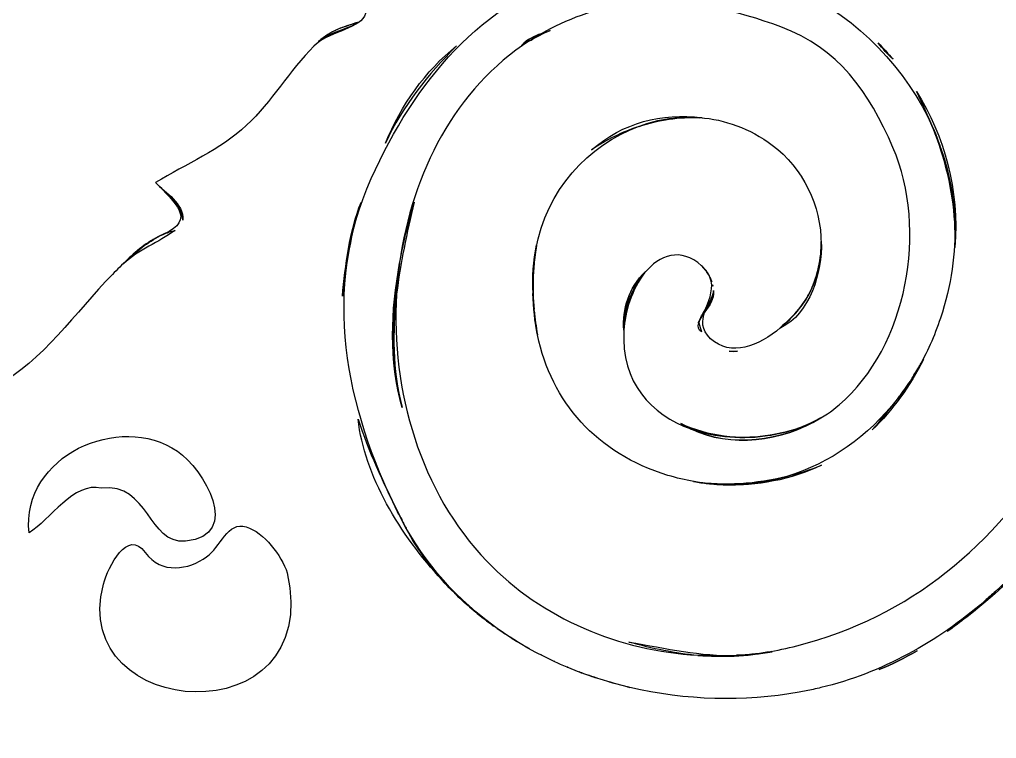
# Model space of a CAD drawing. Header units: centimetres. Extents: x -1.99 to 2, y -0.24 to 0.23.
# Drawn here: x -1.1034 to -0.6919, y -0.2372 to 0.0655 of the extents above; entities that cross this region are included whole.
import ezdxf

# ---------------------------------------------------------------- set-up
doc = ezdxf.new("R2010")
doc.units = ezdxf.units.CM
doc.header["$MEASUREMENT"] = 0
doc.layers.add('Layer 1', color=7, linetype='Continuous')

msp = doc.modelspace()

# ---------------------------------------------------------------- linework, layer by layer
at = {"layer": 'Layer 1'}
for points, knots in [([(-0.85019, 0.21781), (-0.86958, 0.21831), (-0.88885, 0.21572), (-0.90798, 0.2127), (-0.90798, 0.2127), (-0.93367, 0.20765), (-0.95873, 0.19915), (-0.9822, 0.18749), (-0.9822, 0.18749), (-0.9995, 0.17889), (-1.01636, 0.16878), (-1.03247, 0.15749), (-1.03247, 0.15749), (-1.03329, 0.1568), (-1.034, 0.15627), (-1.03456, 0.15609), (-1.03456, 0.15609), (-1.05152, 0.14405), (-1.06763, 0.13066), (-1.08245, 0.11611), (-1.08245, 0.11611), (-1.10986, 0.08925), (-1.1324, 0.05899), (-1.15518, 0.02827), (-1.15518, 0.02827), (-1.1596, 0.02226), (-1.16402, 0.01631), (-1.16849, 0.01033), (-1.16849, 0.01033), (-1.16875, 0.00996), (-1.16905, 0.00959), (-1.16931, 0.00922), (-1.16931, 0.00922), (-1.19532, -0.02552), (-1.21887, -0.06521), (-1.24768, -0.0977), (-1.24768, -0.0977), (-1.25011, -0.10069), (-1.25273, -0.10347), (-1.25575, -0.10656), (-1.25575, -0.10656), (-1.26946, -0.12304), (-1.28197, -0.14106), (-1.29713, -0.15612), (-1.29713, -0.15612), (-1.30364, -0.1626), (-1.31017, -0.16895), (-1.31652, -0.17562), (-1.31652, -0.17562), (-1.31805, -0.17723), (-1.31959, -0.17887), (-1.32118, -0.18044), (-1.32118, -0.18044), (-1.31959, -0.17888), (-1.31806, -0.17726), (-1.31652, -0.17562), (-1.31652, -0.17562), (-1.32234, -0.18178), (-1.3338, -0.18713), (-1.33692, -0.19533), (-1.33692, -0.19533), (-1.32798, -0.20176), (-1.31298, -0.18644), (-1.30707, -0.18102), (-1.30707, -0.18102), (-1.29368, -0.16864), (-1.27947, -0.15713), (-1.26635, -0.14443), (-1.26635, -0.14443), (-1.25071, -0.12932), (-1.2355, -0.11355), (-1.22034, -0.09792), (-1.22034, -0.09792), (-1.21494, -0.09236), (-1.20023, -0.07017), (-1.19018, -0.06593), (-1.19018, -0.06593), (-1.19002, -0.06582), (-1.18986, -0.0658), (-1.18973, -0.06572), (-1.18973, -0.06572), (-1.18912, -0.06553), (-1.18851, -0.06535), (-1.18796, -0.06527), (-1.18796, -0.06527), (-1.18785, -0.06527), (-1.18777, -0.06522), (-1.18764, -0.06519), (-1.18764, -0.06519), (-1.18772, -0.06522), (-1.1878, -0.06527), (-1.18788, -0.06527), (-1.18788, -0.06527), (-1.18748, -0.06522), (-1.18706, -0.06511), (-1.18666, -0.06516), (-1.18666, -0.06516), (-1.18333, -0.10474), (-1.13959, -0.10276), (-1.1135, -0.08897), (-1.1135, -0.08897), (-1.09339, -0.07839), (-1.08008, -0.05783), (-1.06429, -0.04185), (-1.06429, -0.04185), (-1.06225, -0.03981), (-1.06019, -0.03772), (-1.05805, -0.03574), (-1.05805, -0.03574), (-1.05371, -0.03145), (-1.0486, -0.02746), (-1.04305, -0.02502), (-1.04305, -0.02502), (-1.04297, -0.02499), (-1.04289, -0.02494), (-1.04281, -0.02491), (-1.04281, -0.02491), (-1.02873, -0.01875), (-1.03807, -0.01155), (-1.04612, -0.00316), (-1.04612, -0.00316), (-1.03321, 0.00459), (-1.01905, 0.01049), (-1.00781, 0.02094), (-1.00781, 0.02094), (-0.99715, 0.03089), (-0.98971, 0.04396), (-0.97942, 0.0543), (-0.97942, 0.0543), (-0.9791, 0.05459), (-0.97881, 0.05491), (-0.97852, 0.05523), (-0.97852, 0.05523), (-0.97881, 0.05491), (-0.9791, 0.05459), (-0.97942, 0.0543), (-0.97942, 0.0543), (-0.97408, 0.05986), (-0.96127, 0.06139), (-0.95809, 0.06684), (-0.95809, 0.06684), (-0.951, 0.07901), (-0.98296, 0.09155), (-0.98905, 0.09571), (-0.98905, 0.09571), (-0.94902, 0.10471), (-0.91769, 0.13151), (-0.88155, 0.14987), (-0.88155, 0.14987), (-0.89317, 0.14426), (-0.90502, 0.13825), (-0.91568, 0.13124), (-0.91568, 0.13124), (-0.90314, 0.13968), (-0.88949, 0.14749), (-0.87541, 0.15286), (-0.87541, 0.15286), (-0.87189, 0.15453), (-0.86832, 0.15614), (-0.86469, 0.1576), (-0.86469, 0.1576), (-0.81746, 0.17657), (-0.76523, 0.16974), (-0.72203, 0.14408), (-0.72203, 0.14408), (-0.69719, 0.12926), (-0.6775, 0.10701), (-0.66361, 0.08092), (-0.66361, 0.08092), (-0.66763, 0.08947), (-0.67221, 0.09769), (-0.6775, 0.10513), (-0.6775, 0.10513), (-0.66946, 0.09423), (-0.66305, 0.08216), (-0.658, 0.06949), (-0.658, 0.06949), (-0.63194, 0.01173), (-0.63257, -0.06108), (-0.6661, -0.11373), (-0.6661, -0.11373), (-0.69325, -0.15638), (-0.72756, -0.1857), (-0.77601, -0.19824), (-0.77601, -0.19824), (-0.78429, -0.20038), (-0.79281, -0.20168), (-0.80138, -0.20221), (-0.80138, -0.20221), (-0.79656, -0.20208), (-0.79164, -0.20163), (-0.78648, -0.20062), (-0.78648, -0.20062), (-0.79741, -0.20271), (-0.80754, -0.20311), (-0.8177, -0.20218), (-0.8177, -0.20218), (-0.85059, -0.20033), (-0.88318, -0.18694), (-0.90652, -0.16265), (-0.90652, -0.16265), (-0.93454, -0.13349), (-0.94697, -0.09103), (-0.94459, -0.0501), (-0.94459, -0.0501), (-0.94644, -0.0659), (-0.94636, -0.08174), (-0.94231, -0.09783), (-0.94231, -0.09783), (-0.94787, -0.07793), (-0.94699, -0.05722), (-0.94332, -0.03703), (-0.94332, -0.03703), (-0.93808, 0.00112), (-0.91964, 0.03647), (-0.88863, 0.0565), (-0.88863, 0.0565), (-0.88974, 0.05584), (-0.89091, 0.05523), (-0.89202, 0.05454), (-0.89202, 0.05454), (-0.88927, 0.05734), (-0.88675, 0.0584), (-0.88371, 0.05951), (-0.88371, 0.05951), (-0.87313, 0.06552), (-0.86122, 0.06988), (-0.84796, 0.07202), (-0.84796, 0.07202), (-0.84785, 0.07205), (-0.84777, 0.07205), (-0.84767, 0.07205), (-0.84767, 0.07205), (-0.84606, 0.07231), (-0.84447, 0.07253), (-0.84285, 0.07261), (-0.84285, 0.07261), (-0.84274, 0.07261), (-0.84264, 0.07261), (-0.84251, 0.07261), (-0.84251, 0.07261), (-0.82264, 0.07444), (-0.80102, 0.06914), (-0.78269, 0.06237), (-0.78269, 0.06237), (-0.75877, 0.05351), (-0.74552, 0.03506), (-0.73551, 0.01165), (-0.73551, 0.01165), (-0.72064, -0.02304), (-0.72937, -0.07198), (-0.75818, -0.0968), (-0.75818, -0.0968), (-0.76437, -0.10214), (-0.77234, -0.10601), (-0.78093, -0.10823), (-0.78093, -0.10823), (-0.77548, -0.10685), (-0.77032, -0.10492), (-0.76582, -0.10225), (-0.76582, -0.10225), (-0.78228, -0.1123), (-0.80397, -0.11492), (-0.82059, -0.10691), (-0.82059, -0.10691), (-0.83742, -0.10096), (-0.85009, -0.08741), (-0.84887, -0.06534), (-0.84887, -0.06534), (-0.84953, -0.05632), (-0.84694, -0.04751), (-0.83972, -0.0406), (-0.83972, -0.0406), (-0.83988, -0.04079), (-0.84004, -0.041), (-0.84017, -0.04121), (-0.84017, -0.04121), (-0.83385, -0.03372), (-0.82493, -0.03018), (-0.81609, -0.03822), (-0.81609, -0.03822), (-0.8163, -0.03803), (-0.81651, -0.03788), (-0.8167, -0.03766), (-0.8167, -0.03766), (-0.81649, -0.03787), (-0.81628, -0.03806), (-0.81609, -0.03822), (-0.81609, -0.03822), (-0.81585, -0.03848), (-0.81569, -0.0387), (-0.81545, -0.03891), (-0.81545, -0.03891), (-0.81561, -0.03875), (-0.81571, -0.03862), (-0.81585, -0.03846), (-0.81585, -0.03846), (-0.81566, -0.03862), (-0.81553, -0.0388), (-0.81537, -0.03896), (-0.81537, -0.03896), (-0.81481, -0.03954), (-0.81434, -0.04012), (-0.81394, -0.04065), (-0.81394, -0.04065), (-0.81389, -0.04076), (-0.81383, -0.04086), (-0.81375, -0.04094), (-0.81375, -0.04094), (-0.81327, -0.04163), (-0.81293, -0.04232), (-0.81264, -0.04295), (-0.81264, -0.04295), (-0.81256, -0.04308), (-0.81245, -0.04324), (-0.81238, -0.04343), (-0.81238, -0.04343), (-0.81246, -0.04324), (-0.81257, -0.04311), (-0.81264, -0.04295), (-0.81264, -0.04295), (-0.81073, -0.04753), (-0.81272, -0.05181), (-0.81428, -0.05602), (-0.81428, -0.05602), (-0.81261, -0.05327), (-0.811, -0.05057), (-0.81113, -0.04859), (-0.81113, -0.04859), (-0.81089, -0.05245), (-0.81285, -0.05486), (-0.81475, -0.05748), (-0.81475, -0.05748), (-0.81605, -0.06134), (-0.81642, -0.06513), (-0.81232, -0.06891), (-0.81232, -0.06891), (-0.8038, -0.07669), (-0.79211, -0.07219), (-0.78282, -0.06425), (-0.78282, -0.06425), (-0.78293, -0.0643), (-0.78306, -0.06441), (-0.78319, -0.06446), (-0.78319, -0.06446), (-0.78158, -0.06308), (-0.77994, -0.0616), (-0.77837, -0.06001), (-0.77837, -0.06001), (-0.77546, -0.05691), (-0.77297, -0.05358), (-0.77112, -0.05038), (-0.77112, -0.05038), (-0.76956, -0.04742), (-0.76826, -0.04432), (-0.76739, -0.04101), (-0.76739, -0.04101), (-0.76731, -0.04075), (-0.76723, -0.04045), (-0.76715, -0.04016), (-0.76715, -0.04016), (-0.76625, -0.03654), (-0.76583, -0.03283), (-0.76577, -0.02907), (-0.76577, -0.02907), (-0.76566, -0.01293), (-0.7735, 0.00302), (-0.78633, 0.0126), (-0.78633, 0.0126), (-0.79591, 0.01972), (-0.80641, 0.02337), (-0.81689, 0.02419), (-0.81689, 0.02419), (-0.82544, 0.02451), (-0.83417, 0.02321), (-0.84245, 0.02051), (-0.84245, 0.02051), (-0.86388, 0.01268), (-0.88158, -0.00656), (-0.88595, -0.03143), (-0.88595, -0.03143), (-0.88616, -0.03283), (-0.8864, -0.03423), (-0.88653, -0.03566), (-0.88653, -0.03566), (-0.88656, -0.03582), (-0.88656, -0.03595), (-0.88658, -0.03608), (-0.88658, -0.03608), (-0.88682, -0.03841), (-0.88698, -0.04074), (-0.88706, -0.04307), (-0.88706, -0.04307), (-0.88722, -0.04754), (-0.88711, -0.05204), (-0.88669, -0.05654), (-0.88669, -0.05654), (-0.8869, -0.05434), (-0.88703, -0.05209), (-0.88714, -0.04985), (-0.88714, -0.04985), (-0.88703, -0.05591), (-0.88637, -0.06176), (-0.88523, -0.06734), (-0.88523, -0.06734), (-0.88584, -0.06398), (-0.88634, -0.06054), (-0.88669, -0.05702), (-0.88669, -0.05702), (-0.88635, -0.06054), (-0.88587, -0.06398), (-0.88523, -0.06734), (-0.88523, -0.06734), (-0.87936, -0.09547), (-0.86052, -0.11729), (-0.8303, -0.12645), (-0.8303, -0.12645), (-0.82665, -0.12759), (-0.82308, -0.12838), (-0.81945, -0.12904), (-0.81945, -0.12904), (-0.80641, -0.13113), (-0.79304, -0.13015), (-0.78024, -0.12687), (-0.78024, -0.12687), (-0.76206, -0.12145), (-0.74595, -0.10999), (-0.73367, -0.09435), (-0.73367, -0.09435), (-0.73346, -0.09406), (-0.73325, -0.09379), (-0.73306, -0.09356), (-0.73306, -0.09356), (-0.73282, -0.09327), (-0.73264, -0.09298), (-0.73242, -0.09269), (-0.73242, -0.09269), (-0.73075, -0.09041), (-0.72914, -0.08819), (-0.7276, -0.08584), (-0.7276, -0.08584), (-0.72728, -0.08528), (-0.72696, -0.08478), (-0.72665, -0.08425), (-0.72665, -0.08425), (-0.72609, -0.08338), (-0.72557, -0.08248), (-0.72504, -0.08158), (-0.72504, -0.08158), (-0.72123, -0.07499), (-0.71803, -0.06782), (-0.71551, -0.06031), (-0.71551, -0.06031), (-0.71091, -0.04639), (-0.70905, -0.03277), (-0.70953, -0.01978), (-0.70953, -0.01978), (-0.71027, -0.00626), (-0.7135, 0.00684), (-0.71866, 0.01978), (-0.71866, 0.01978), (-0.74096, 0.07021), (-0.80023, 0.10183), (-0.85728, 0.08855), (-0.85728, 0.08855), (-0.86001, 0.08791), (-0.86265, 0.08717), (-0.86522, 0.08641), (-0.86522, 0.08641), (-0.86578, 0.08625), (-0.86628, 0.08609), (-0.86681, 0.08591), (-0.86681, 0.08591), (-0.90925, 0.07257), (-0.93674, 0.03958), (-0.95526, -0.00148), (-0.95526, -0.00148), (-0.97622, -0.04805), (-0.96606, -0.09795), (-0.9442, -0.14176), (-0.9442, -0.14176), (-0.94364, -0.14284), (-0.94309, -0.14396), (-0.94253, -0.14501), (-0.94253, -0.14501), (-0.93266, -0.1639), (-0.91866, -0.17917), (-0.90218, -0.19094), (-0.90218, -0.19094), (-0.9011, -0.19168), (-0.90004, -0.19245), (-0.89893, -0.19316), (-0.89893, -0.19316), (-0.90004, -0.19245), (-0.9011, -0.19168), (-0.90218, -0.19094), (-0.90218, -0.19094), (-0.88554, -0.20279), (-0.86638, -0.21107), (-0.84633, -0.21576), (-0.84633, -0.21576), (-0.84665, -0.21568), (-0.84699, -0.2156), (-0.84731, -0.2155), (-0.84731, -0.2155), (-0.84699, -0.21561), (-0.84665, -0.21569), (-0.84633, -0.21576), (-0.84633, -0.21576), (-0.82286, -0.22129), (-0.79823, -0.2219), (-0.77508, -0.21774), (-0.77508, -0.21774), (-0.77407, -0.21758), (-0.77307, -0.21734), (-0.77209, -0.21716), (-0.77209, -0.21716), (-0.77108, -0.21697), (-0.77008, -0.21679), (-0.76913, -0.21658), (-0.76913, -0.21658), (-0.76802, -0.21634), (-0.76693, -0.21608), (-0.76585, -0.21584), (-0.76585, -0.21584), (-0.74026, -0.20968), (-0.71688, -0.19671), (-0.69679, -0.1793), (-0.69679, -0.1793), (-0.69528, -0.17795), (-0.69375, -0.17663), (-0.69224, -0.17528), (-0.69224, -0.17528), (-0.68081, -0.1647), (-0.67054, -0.15263), (-0.66165, -0.13953), (-0.66165, -0.13953), (-0.66133, -0.13897), (-0.66104, -0.13842), (-0.6607, -0.13786), (-0.6607, -0.13786), (-0.6593, -0.13511), (-0.6579, -0.13233), (-0.65618, -0.12971), (-0.65618, -0.12971), (-0.65761, -0.13251), (-0.65914, -0.13521), (-0.6607, -0.13786), (-0.6607, -0.13786), (-0.66091, -0.13823), (-0.6611, -0.13855), (-0.66126, -0.13892), (-0.66126, -0.13892), (-0.64374, -0.11302), (-0.63173, -0.08309), (-0.62678, -0.05253), (-0.62678, -0.05253), (-0.62686, -0.05309), (-0.62697, -0.05361), (-0.62707, -0.05417), (-0.62707, -0.05417), (-0.62696, -0.05361), (-0.62688, -0.05309), (-0.62678, -0.05253), (-0.62678, -0.05253), (-0.62665, -0.05168), (-0.62646, -0.05084), (-0.62636, -0.04994), (-0.62636, -0.04994), (-0.6148, 0.02822), (-0.64761, 0.13117), (-0.71373, 0.17813), (-0.71373, 0.17813), (-0.71339, 0.17787), (-0.71304, 0.17757), (-0.7127, 0.17734), (-0.7127, 0.17734), (-0.71095, 0.17604), (-0.70923, 0.17467), (-0.70757, 0.17324), (-0.70757, 0.17324), (-0.70924, 0.1747), (-0.71101, 0.17599), (-0.7127, 0.17734), (-0.7127, 0.17734), (-0.71378, 0.17811), (-0.71482, 0.17887), (-0.7159, 0.17962), (-0.7159, 0.17962), (-0.71728, 0.18057), (-0.71868, 0.18153), (-0.72011, 0.18242), (-0.72011, 0.18242), (-0.72045, 0.18261), (-0.7208, 0.18287), (-0.72114, 0.18306), (-0.72114, 0.18306), (-0.72331, 0.18444), (-0.72553, 0.18576), (-0.72775, 0.18698), (-0.72775, 0.18698), (-0.72947, 0.18793), (-0.73119, 0.18883), (-0.73296, 0.18973), (-0.73296, 0.18973), (-0.73846, 0.19248), (-0.74413, 0.19494), (-0.74981, 0.19716), (-0.74981, 0.19716), (-0.76309, 0.20227), (-0.77595, 0.20661), (-0.78926, 0.21081), (-0.78926, 0.21081), (-0.80548, 0.21475), (-0.82202, 0.21708), (-0.83863, 0.21793), (-0.83863, 0.21793), (-0.84243, 0.21775), (-0.84632, 0.2177), (-0.85019, 0.21781)], [0, 0, 0, 0, 0.00641, 0.00641, 0.00641, 0.00641, 0.012821, 0.012821, 0.012821, 0.012821, 0.019231, 0.019231, 0.019231, 0.019231, 0.025641, 0.025641, 0.025641, 0.025641, 0.032051, 0.032051, 0.032051, 0.032051, 0.038462, 0.038462, 0.038462, 0.038462, 0.044872, 0.044872, 0.044872, 0.044872, 0.051282, 0.051282, 0.051282, 0.051282, 0.057692, 0.057692, 0.057692, 0.057692, 0.064103, 0.064103, 0.064103, 0.064103, 0.070513, 0.070513, 0.070513, 0.070513, 0.076923, 0.076923, 0.076923, 0.076923, 0.083333, 0.083333, 0.083333, 0.083333, 0.089744, 0.089744, 0.089744, 0.089744, 0.096154, 0.096154, 0.096154, 0.096154, 0.102564, 0.102564, 0.102564, 0.102564, 0.108974, 0.108974, 0.108974, 0.108974, 0.115385, 0.115385, 0.115385, 0.115385, 0.121795, 0.121795, 0.121795, 0.121795, 0.128205, 0.128205, 0.128205, 0.128205, 0.134615, 0.134615, 0.134615, 0.134615, 0.141026, 0.141026, 0.141026, 0.141026, 0.147436, 0.147436, 0.147436, 0.147436, 0.153846, 0.153846, 0.153846, 0.153846, 0.160256, 0.160256, 0.160256, 0.160256, 0.166667, 0.166667, 0.166667, 0.166667, 0.173077, 0.173077, 0.173077, 0.173077, 0.179487, 0.179487, 0.179487, 0.179487, 0.185897, 0.185897, 0.185897, 0.185897, 0.192308, 0.192308, 0.192308, 0.192308, 0.198718, 0.198718, 0.198718, 0.198718, 0.205128, 0.205128, 0.205128, 0.205128, 0.211538, 0.211538, 0.211538, 0.211538, 0.217949, 0.217949, 0.217949, 0.217949, 0.224359, 0.224359, 0.224359, 0.224359, 0.230769, 0.230769, 0.230769, 0.230769, 0.237179, 0.237179, 0.237179, 0.237179, 0.24359, 0.24359, 0.24359, 0.24359, 0.25, 0.25, 0.25, 0.25, 0.25641, 0.25641, 0.25641, 0.25641, 0.262821, 0.262821, 0.262821, 0.262821, 0.269231, 0.269231, 0.269231, 0.269231, 0.275641, 0.275641, 0.275641, 0.275641, 0.282051, 0.282051, 0.282051, 0.282051, 0.288462, 0.288462, 0.288462, 0.288462, 0.294872, 0.294872, 0.294872, 0.294872, 0.301282, 0.301282, 0.301282, 0.301282, 0.307692, 0.307692, 0.307692, 0.307692, 0.314103, 0.314103, 0.314103, 0.314103, 0.320513, 0.320513, 0.320513, 0.320513, 0.326923, 0.326923, 0.326923, 0.326923, 0.333333, 0.333333, 0.333333, 0.333333, 0.339744, 0.339744, 0.339744, 0.339744, 0.346154, 0.346154, 0.346154, 0.346154, 0.352564, 0.352564, 0.352564, 0.352564, 0.358974, 0.358974, 0.358974, 0.358974, 0.365385, 0.365385, 0.365385, 0.365385, 0.371795, 0.371795, 0.371795, 0.371795, 0.378205, 0.378205, 0.378205, 0.378205, 0.384615, 0.384615, 0.384615, 0.384615, 0.391026, 0.391026, 0.391026, 0.391026, 0.397436, 0.397436, 0.397436, 0.397436, 0.403846, 0.403846, 0.403846, 0.403846, 0.410256, 0.410256, 0.410256, 0.410256, 0.416667, 0.416667, 0.416667, 0.416667, 0.423077, 0.423077, 0.423077, 0.423077, 0.429487, 0.429487, 0.429487, 0.429487, 0.435897, 0.435897, 0.435897, 0.435897, 0.442308, 0.442308, 0.442308, 0.442308, 0.448718, 0.448718, 0.448718, 0.448718, 0.455128, 0.455128, 0.455128, 0.455128, 0.461538, 0.461538, 0.461538, 0.461538, 0.467949, 0.467949, 0.467949, 0.467949, 0.474359, 0.474359, 0.474359, 0.474359, 0.480769, 0.480769, 0.480769, 0.480769, 0.487179, 0.487179, 0.487179, 0.487179, 0.49359, 0.49359, 0.49359, 0.49359, 0.5, 0.5, 0.5, 0.5, 0.50641, 0.50641, 0.50641, 0.50641, 0.512821, 0.512821, 0.512821, 0.512821, 0.519231, 0.519231, 0.519231, 0.519231, 0.525641, 0.525641, 0.525641, 0.525641, 0.532051, 0.532051, 0.532051, 0.532051, 0.538462, 0.538462, 0.538462, 0.538462, 0.544872, 0.544872, 0.544872, 0.544872, 0.551282, 0.551282, 0.551282, 0.551282, 0.557692, 0.557692, 0.557692, 0.557692, 0.564103, 0.564103, 0.564103, 0.564103, 0.570513, 0.570513, 0.570513, 0.570513, 0.576923, 0.576923, 0.576923, 0.576923, 0.583333, 0.583333, 0.583333, 0.583333, 0.589744, 0.589744, 0.589744, 0.589744, 0.596154, 0.596154, 0.596154, 0.596154, 0.602564, 0.602564, 0.602564, 0.602564, 0.608974, 0.608974, 0.608974, 0.608974, 0.615385, 0.615385, 0.615385, 0.615385, 0.621795, 0.621795, 0.621795, 0.621795, 0.628205, 0.628205, 0.628205, 0.628205, 0.634615, 0.634615, 0.634615, 0.634615, 0.641026, 0.641026, 0.641026, 0.641026, 0.647436, 0.647436, 0.647436, 0.647436, 0.653846, 0.653846, 0.653846, 0.653846, 0.660256, 0.660256, 0.660256, 0.660256, 0.666667, 0.666667, 0.666667, 0.666667, 0.673077, 0.673077, 0.673077, 0.673077, 0.679487, 0.679487, 0.679487, 0.679487, 0.685897, 0.685897, 0.685897, 0.685897, 0.692308, 0.692308, 0.692308, 0.692308, 0.698718, 0.698718, 0.698718, 0.698718, 0.705128, 0.705128, 0.705128, 0.705128, 0.711538, 0.711538, 0.711538, 0.711538, 0.717949, 0.717949, 0.717949, 0.717949, 0.724359, 0.724359, 0.724359, 0.724359, 0.730769, 0.730769, 0.730769, 0.730769, 0.737179, 0.737179, 0.737179, 0.737179, 0.74359, 0.74359, 0.74359, 0.74359, 0.75, 0.75, 0.75, 0.75, 0.75641, 0.75641, 0.75641, 0.75641, 0.762821, 0.762821, 0.762821, 0.762821, 0.769231, 0.769231, 0.769231, 0.769231, 0.775641, 0.775641, 0.775641, 0.775641, 0.782051, 0.782051, 0.782051, 0.782051, 0.788462, 0.788462, 0.788462, 0.788462, 0.794872, 0.794872, 0.794872, 0.794872, 0.801282, 0.801282, 0.801282, 0.801282, 0.807692, 0.807692, 0.807692, 0.807692, 0.814103, 0.814103, 0.814103, 0.814103, 0.820513, 0.820513, 0.820513, 0.820513, 0.826923, 0.826923, 0.826923, 0.826923, 0.833333, 0.833333, 0.833333, 0.833333, 0.839744, 0.839744, 0.839744, 0.839744, 0.846154, 0.846154, 0.846154, 0.846154, 0.852564, 0.852564, 0.852564, 0.852564, 0.858974, 0.858974, 0.858974, 0.858974, 0.865385, 0.865385, 0.865385, 0.865385, 0.871795, 0.871795, 0.871795, 0.871795, 0.878205, 0.878205, 0.878205, 0.878205, 0.884615, 0.884615, 0.884615, 0.884615, 0.891026, 0.891026, 0.891026, 0.891026, 0.897436, 0.897436, 0.897436, 0.897436, 0.903846, 0.903846, 0.903846, 0.903846, 0.910256, 0.910256, 0.910256, 0.910256, 0.916667, 0.916667, 0.916667, 0.916667, 0.923077, 0.923077, 0.923077, 0.923077, 0.929487, 0.929487, 0.929487, 0.929487, 0.935897, 0.935897, 0.935897, 0.935897, 0.942308, 0.942308, 0.942308, 0.942308, 0.948718, 0.948718, 0.948718, 0.948718, 0.955128, 0.955128, 0.955128, 0.955128, 0.961538, 0.961538, 0.961538, 0.961538, 0.967949, 0.967949, 0.967949, 0.967949, 0.974359, 0.974359, 0.974359, 0.974359, 0.980769, 0.980769, 0.980769, 0.980769, 0.987179, 0.987179, 0.987179, 0.987179, 1, 1, 1, 1]), ([(-0.97748, 0.05617), (-0.97253, 0.06038), (-0.96576, 0.06085), (-0.96049, 0.0644), (-0.96049, 0.0644), (-0.96703, 0.06242), (-0.97224, 0.06096), (-0.97748, 0.05617)], [0, 0, 0, 0, 0.333333, 0.333333, 0.333333, 0.333333, 1, 1, 1, 1]), ([(-0.96049, 0.06437), (-0.96576, 0.06082), (-0.97253, 0.06035), (-0.97748, 0.05614), (-0.97748, 0.05614), (-0.97224, 0.06096), (-0.96703, 0.06242), (-0.96049, 0.06437)], [0, 0, 0, 0, 0.333333, 0.333333, 0.333333, 0.333333, 1, 1, 1, 1]), ([(-0.88855, 0.05644), (-0.88694, 0.05747), (-0.88532, 0.0585), (-0.88366, 0.05946), (-0.88366, 0.05946), (-0.8867, 0.05835), (-0.88922, 0.05729), (-0.89197, 0.05449), (-0.89197, 0.05449), (-0.89085, 0.05517), (-0.88969, 0.05577), (-0.88855, 0.05644)], [0, 0, 0, 0, 0.25, 0.25, 0.25, 0.25, 0.5, 0.5, 0.5, 0.5, 1, 1, 1, 1]), ([(-0.87992, 0.06083), (-0.88127, 0.0603), (-0.88249, 0.05985), (-0.88365, 0.05945), (-0.88365, 0.05945), (-0.88532, 0.0585), (-0.88696, 0.05747), (-0.88854, 0.05643), (-0.88854, 0.05643), (-0.88577, 0.05805), (-0.88289, 0.05953), (-0.87992, 0.06083)], [0, 0, 0, 0, 0.25, 0.25, 0.25, 0.25, 0.5, 0.5, 0.5, 0.5, 1, 1, 1, 1]), ([(-0.91935, 0.05437), (-0.93258, 0.04376), (-0.94266, 0.02942), (-0.94927, 0.01347), (-0.94927, 0.01347), (-0.94202, 0.02908), (-0.93133, 0.04244), (-0.91935, 0.05437)], [0, 0, 0, 0, 0.333333, 0.333333, 0.333333, 0.333333, 1, 1, 1, 1]), ([(-0.74176, 0.05564), (-0.7398, 0.05318), (-0.73776, 0.0508), (-0.73549, 0.04871), (-0.73549, 0.04871), (-0.7375, 0.05109), (-0.73959, 0.05342), (-0.74176, 0.05564)], [0, 0, 0, 0, 0.333333, 0.333333, 0.333333, 0.333333, 1, 1, 1, 1]), ([(-0.7094, -0.03048), (-0.70752, -0.00614), (-0.71385, 0.01632), (-0.72559, 0.03516), (-0.72559, 0.03516), (-0.723, 0.03003), (-0.7207, 0.02489), (-0.71863, 0.01973), (-0.71863, 0.01973), (-0.71323, 0.00753), (-0.71, -0.00578), (-0.7095, -0.01985), (-0.7095, -0.01985), (-0.70932, -0.02336), (-0.70924, -0.02691), (-0.7094, -0.03048)], [0, 0, 0, 0, 0.2, 0.2, 0.2, 0.2, 0.4, 0.4, 0.4, 0.4, 0.6, 0.6, 0.6, 0.6, 1, 1, 1, 1]), ([(-1.00349, 0.02532), (-1.0033, 0.02548), (-1.00393, 0.02484), (-1.00349, 0.02532), (-1.00349, 0.02532), (-1.00349, 0.02532), (-1.00349, 0.02532), (-1.00349, 0.02532)], [0, 0, 0, 0, 0.333333, 0.333333, 0.333333, 0.333333, 1, 1, 1, 1]), ([(-1.00349, 0.02532), (-1.00393, 0.02484), (-1.0033, 0.02548), (-1.00349, 0.02532), (-1.00349, 0.02532), (-1.00349, 0.02532), (-1.00349, 0.02532), (-1.00349, 0.02532)], [0, 0, 0, 0, 0.333333, 0.333333, 0.333333, 0.333333, 1, 1, 1, 1]), ([(-0.81687, 0.0241), (-0.81655, 0.0241), (-0.81626, 0.0241), (-0.81594, 0.0241), (-0.81594, 0.0241), (-0.83293, 0.02627), (-0.84925, 0.02209), (-0.86245, 0.01055), (-0.86245, 0.01055), (-0.85639, 0.01484), (-0.84956, 0.01812), (-0.84245, 0.02045), (-0.84245, 0.02045), (-0.83428, 0.02344), (-0.82558, 0.02477), (-0.81687, 0.0241)], [0, 0, 0, 0, 0.2, 0.2, 0.2, 0.2, 0.4, 0.4, 0.4, 0.4, 0.6, 0.6, 0.6, 0.6, 1, 1, 1, 1]), ([(-0.81687, 0.0241), (-0.8256, 0.02474), (-0.83428, 0.02344), (-0.84243, 0.02045), (-0.84243, 0.02045), (-0.83415, 0.02315), (-0.82542, 0.02442), (-0.81687, 0.0241)], [0, 0, 0, 0, 0.333333, 0.333333, 0.333333, 0.333333, 1, 1, 1, 1]), ([(-0.71863, 0.01974), (-0.7135, 0.0068), (-0.71027, -0.0063), (-0.7095, -0.01984), (-0.7095, -0.01984), (-0.71001, -0.00577), (-0.71326, 0.00754), (-0.71863, 0.01974)], [0, 0, 0, 0, 0.333333, 0.333333, 0.333333, 0.333333, 1, 1, 1, 1]), ([(-1.0346, -0.019), (-1.03418, -0.01196), (-1.04206, -0.00741), (-1.04614, -0.0032), (-1.04614, -0.0032), (-1.04172, -0.00778), (-1.03516, -0.01183), (-1.0346, -0.019)], [0, 0, 0, 0, 0.333333, 0.333333, 0.333333, 0.333333, 1, 1, 1, 1]), ([(-0.96742, -0.05104), (-0.96591, -0.03823), (-0.96387, -0.02363), (-0.95956, -0.01154), (-0.95956, -0.01154), (-0.96441, -0.02365), (-0.96618, -0.03805), (-0.96742, -0.05104)], [0, 0, 0, 0, 0.333333, 0.333333, 0.333333, 0.333333, 1, 1, 1, 1]), ([(-0.93721, -0.0114), (-0.93956, -0.01979), (-0.94171, -0.02839), (-0.9433, -0.03706), (-0.9433, -0.03706), (-0.94388, -0.0414), (-0.94433, -0.04574), (-0.94457, -0.05013), (-0.94457, -0.05013), (-0.94303, -0.03723), (-0.94025, -0.02434), (-0.93721, -0.0114)], [0, 0, 0, 0, 0.25, 0.25, 0.25, 0.25, 0.5, 0.5, 0.5, 0.5, 1, 1, 1, 1]), ([(-1.05968, -0.03741), (-1.05309, -0.03119), (-1.04507, -0.02855), (-1.03793, -0.02331), (-1.03793, -0.02331), (-1.03968, -0.02371), (-1.04134, -0.02432), (-1.04298, -0.02503), (-1.04298, -0.02503), (-1.04856, -0.02757), (-1.05346, -0.03149), (-1.05801, -0.03575), (-1.05801, -0.03575), (-1.05862, -0.03633), (-1.05918, -0.03688), (-1.05968, -0.03741)], [0, 0, 0, 0, 0.2, 0.2, 0.2, 0.2, 0.4, 0.4, 0.4, 0.4, 0.6, 0.6, 0.6, 0.6, 1, 1, 1, 1]), ([(-1.04301, -0.02503), (-1.04857, -0.02749), (-1.05367, -0.03149), (-1.05801, -0.03577), (-1.05801, -0.03577), (-1.05352, -0.03149), (-1.0486, -0.02757), (-1.04301, -0.02503)], [0, 0, 0, 0, 0.333333, 0.333333, 0.333333, 0.333333, 1, 1, 1, 1]), ([(-0.76713, -0.04024), (-0.76721, -0.04053), (-0.76729, -0.0408), (-0.76737, -0.04106), (-0.76737, -0.04106), (-0.76785, -0.04297), (-0.76845, -0.04482), (-0.76922, -0.04667), (-0.76922, -0.04667), (-0.76972, -0.04786), (-0.77038, -0.04913), (-0.7711, -0.05045), (-0.7711, -0.05045), (-0.77144, -0.05106), (-0.77171, -0.05177), (-0.77211, -0.05238), (-0.77211, -0.05238), (-0.7738, -0.05518), (-0.77597, -0.05772), (-0.77835, -0.06008), (-0.77835, -0.06008), (-0.77973, -0.06159), (-0.78123, -0.06296), (-0.7828, -0.06431), (-0.7828, -0.06431), (-0.7705, -0.05862), (-0.76523, -0.04081), (-0.76568, -0.02798), (-0.76568, -0.02798), (-0.76568, -0.02838), (-0.76573, -0.02872), (-0.76573, -0.02912), (-0.76573, -0.02912), (-0.76576, -0.03283), (-0.76623, -0.03659), (-0.76713, -0.04024)], [0, 0, 0, 0, 0.1, 0.1, 0.1, 0.1, 0.2, 0.2, 0.2, 0.2, 0.3, 0.3, 0.3, 0.3, 0.4, 0.4, 0.4, 0.4, 0.5, 0.5, 0.5, 0.5, 0.6, 0.6, 0.6, 0.6, 0.7, 0.7, 0.7, 0.7, 0.8, 0.8, 0.8, 0.8, 1, 1, 1, 1]), ([(-0.88704, -0.0431), (-0.88696, -0.04061), (-0.88678, -0.03815), (-0.88651, -0.03574), (-0.88651, -0.03574), (-0.88635, -0.03428), (-0.88614, -0.03291), (-0.88593, -0.03148), (-0.88593, -0.03148), (-0.8858, -0.03082), (-0.88577, -0.0301), (-0.88564, -0.02944), (-0.88564, -0.02944), (-0.88704, -0.03616), (-0.88739, -0.04304), (-0.88712, -0.04989), (-0.88712, -0.04989), (-0.88715, -0.04765), (-0.88715, -0.04538), (-0.88704, -0.0431)], [0, 0, 0, 0, 0.166667, 0.166667, 0.166667, 0.166667, 0.333333, 0.333333, 0.333333, 0.333333, 0.5, 0.5, 0.5, 0.5, 0.666667, 0.666667, 0.666667, 0.666667, 1, 1, 1, 1]), ([(-0.88593, -0.03146), (-0.88614, -0.03289), (-0.88638, -0.03426), (-0.88651, -0.03572), (-0.88651, -0.03572), (-0.88635, -0.03429), (-0.88614, -0.03289), (-0.88593, -0.03146)], [0, 0, 0, 0, 0.333333, 0.333333, 0.333333, 0.333333, 1, 1, 1, 1]), ([(-0.76573, -0.02913), (-0.76578, -0.03291), (-0.76623, -0.03662), (-0.76713, -0.04024), (-0.76713, -0.04024), (-0.76623, -0.03659), (-0.76576, -0.03283), (-0.76573, -0.02913)], [0, 0, 0, 0, 0.333333, 0.333333, 0.333333, 0.333333, 1, 1, 1, 1]), ([(-0.94229, -0.0979), (-0.94634, -0.08184), (-0.94642, -0.06596), (-0.94457, -0.05014), (-0.94457, -0.05014), (-0.94433, -0.04575), (-0.94391, -0.04141), (-0.9433, -0.03707), (-0.9433, -0.03707), (-0.947, -0.05728), (-0.94787, -0.078), (-0.94229, -0.0979)], [0, 0, 0, 0, 0.25, 0.25, 0.25, 0.25, 0.5, 0.5, 0.5, 0.5, 1, 1, 1, 1]), ([(-0.84886, -0.06538), (-0.84942, -0.05779), (-0.84582, -0.04797), (-0.84016, -0.04125), (-0.84016, -0.04125), (-0.84003, -0.04104), (-0.83987, -0.04083), (-0.83971, -0.04064), (-0.83971, -0.04064), (-0.84693, -0.04755), (-0.84952, -0.05636), (-0.84886, -0.06538)], [0, 0, 0, 0, 0.25, 0.25, 0.25, 0.25, 0.5, 0.5, 0.5, 0.5, 1, 1, 1, 1]), ([(-0.81584, -0.03852), (-0.81571, -0.03868), (-0.8156, -0.03881), (-0.81544, -0.03894), (-0.81544, -0.03894), (-0.81544, -0.03897), (-0.81541, -0.03902), (-0.81539, -0.03902), (-0.81539, -0.03902), (-0.81555, -0.03887), (-0.81568, -0.03868), (-0.81584, -0.03852)], [0, 0, 0, 0, 0.25, 0.25, 0.25, 0.25, 0.5, 0.5, 0.5, 0.5, 1, 1, 1, 1]), ([(-0.81378, -0.04098), (-0.81386, -0.04093), (-0.81389, -0.04082), (-0.81397, -0.04072), (-0.81397, -0.04072), (-0.81442, -0.04014), (-0.8149, -0.03956), (-0.8154, -0.03903), (-0.8154, -0.03903), (-0.81543, -0.03903), (-0.81545, -0.03898), (-0.81545, -0.03895), (-0.81545, -0.03895), (-0.81434, -0.04017), (-0.81333, -0.04154), (-0.81265, -0.04302), (-0.81265, -0.04302), (-0.81265, -0.04302), (-0.81265, -0.04302), (-0.81265, -0.04299), (-0.81265, -0.04299), (-0.81299, -0.04233), (-0.81333, -0.04162), (-0.81378, -0.04098)], [0, 0, 0, 0, 0.142857, 0.142857, 0.142857, 0.142857, 0.285714, 0.285714, 0.285714, 0.285714, 0.428571, 0.428571, 0.428571, 0.428571, 0.571429, 0.571429, 0.571429, 0.571429, 0.714286, 0.714286, 0.714286, 0.714286, 1, 1, 1, 1]), ([(-0.81396, -0.04072), (-0.81388, -0.04083), (-0.81385, -0.04093), (-0.81377, -0.04101), (-0.81377, -0.04101), (-0.81386, -0.04093), (-0.81388, -0.04083), (-0.81396, -0.04072)], [0, 0, 0, 0, 0.333333, 0.333333, 0.333333, 0.333333, 1, 1, 1, 1]), ([(-0.76737, -0.04106), (-0.76824, -0.04434), (-0.76954, -0.04746), (-0.7711, -0.05043), (-0.7711, -0.05043), (-0.77039, -0.04911), (-0.76972, -0.04784), (-0.76922, -0.04665), (-0.76922, -0.04665), (-0.76846, -0.04479), (-0.76787, -0.04297), (-0.76737, -0.04106)], [0, 0, 0, 0, 0.25, 0.25, 0.25, 0.25, 0.5, 0.5, 0.5, 0.5, 1, 1, 1, 1]), ([(-0.88704, -0.0431), (-0.88715, -0.04538), (-0.88715, -0.04765), (-0.88709, -0.0499), (-0.88709, -0.0499), (-0.88701, -0.05212), (-0.88685, -0.05437), (-0.88664, -0.05659), (-0.88664, -0.05659), (-0.88709, -0.0521), (-0.8872, -0.0476), (-0.88704, -0.0431)], [0, 0, 0, 0, 0.25, 0.25, 0.25, 0.25, 0.5, 0.5, 0.5, 0.5, 1, 1, 1, 1]), ([(-0.84886, -0.06538), (-0.84846, -0.05781), (-0.84547, -0.04792), (-0.84016, -0.04125), (-0.84016, -0.04125), (-0.84582, -0.04797), (-0.84942, -0.05778), (-0.84886, -0.06538)], [0, 0, 0, 0, 0.333333, 0.333333, 0.333333, 0.333333, 1, 1, 1, 1]), ([(-0.81264, -0.04299), (-0.81264, -0.04302), (-0.81264, -0.04302), (-0.81264, -0.04299), (-0.81264, -0.04299), (-0.81256, -0.04315), (-0.81245, -0.04331), (-0.81238, -0.04347), (-0.81238, -0.04347), (-0.81246, -0.04331), (-0.81256, -0.04315), (-0.81264, -0.04299)], [0, 0, 0, 0, 0.25, 0.25, 0.25, 0.25, 0.5, 0.5, 0.5, 0.5, 1, 1, 1, 1]), ([(-0.81182, -0.04501), (-0.81195, -0.04453), (-0.81216, -0.04406), (-0.81232, -0.04361), (-0.81232, -0.04361), (-0.81211, -0.04405), (-0.81195, -0.04456), (-0.81182, -0.04501)], [0, 0, 0, 0, 0.333333, 0.333333, 0.333333, 0.333333, 1, 1, 1, 1]), ([(-0.81423, -0.05609), (-0.81444, -0.05659), (-0.81457, -0.05702), (-0.81473, -0.05755), (-0.81473, -0.05755), (-0.81285, -0.05493), (-0.81087, -0.05252), (-0.81111, -0.04866), (-0.81111, -0.04866), (-0.811, -0.05064), (-0.81261, -0.05334), (-0.81423, -0.05609)], [0, 0, 0, 0, 0.25, 0.25, 0.25, 0.25, 0.5, 0.5, 0.5, 0.5, 1, 1, 1, 1]), ([(-0.8114, -0.0468), (-0.81143, -0.04661), (-0.81145, -0.0464), (-0.81151, -0.04619), (-0.81151, -0.04619), (-0.81145, -0.04638), (-0.8114, -0.04662), (-0.8114, -0.0468)], [0, 0, 0, 0, 0.333333, 0.333333, 0.333333, 0.333333, 1, 1, 1, 1]), ([(-0.81695, -0.0612), (-0.81634, -0.05985), (-0.81555, -0.05869), (-0.81475, -0.05755), (-0.81475, -0.05755), (-0.81459, -0.05702), (-0.81446, -0.0566), (-0.81425, -0.05609), (-0.81425, -0.05609), (-0.81529, -0.05784), (-0.81635, -0.05958), (-0.81695, -0.0612)], [0, 0, 0, 0, 0.25, 0.25, 0.25, 0.25, 0.5, 0.5, 0.5, 0.5, 1, 1, 1, 1]), ([(-0.81732, -0.06228), (-0.81724, -0.06191), (-0.81711, -0.06154), (-0.81695, -0.06117), (-0.81695, -0.06117), (-0.81711, -0.06146), (-0.81729, -0.06175), (-0.8174, -0.06207), (-0.8174, -0.06207), (-0.8174, -0.06218), (-0.81738, -0.06223), (-0.81732, -0.06228)], [0, 0, 0, 0, 0.25, 0.25, 0.25, 0.25, 0.5, 0.5, 0.5, 0.5, 1, 1, 1, 1]), ([(-0.77835, -0.06009), (-0.77994, -0.06165), (-0.78153, -0.06313), (-0.78317, -0.06454), (-0.78317, -0.06454), (-0.78306, -0.06446), (-0.78293, -0.06438), (-0.7828, -0.06433), (-0.7828, -0.06433), (-0.78124, -0.06297), (-0.77975, -0.06157), (-0.77835, -0.06009)], [0, 0, 0, 0, 0.25, 0.25, 0.25, 0.25, 0.5, 0.5, 0.5, 0.5, 1, 1, 1, 1]), ([(-0.81613, -0.06599), (-0.81653, -0.06477), (-0.81695, -0.06353), (-0.81735, -0.06229), (-0.81735, -0.06229), (-0.81775, -0.06387), (-0.81754, -0.06519), (-0.81613, -0.06599)], [0, 0, 0, 0, 0.333333, 0.333333, 0.333333, 0.333333, 1, 1, 1, 1]), ([(-0.80105, -0.07416), (-0.80221, -0.07416), (-0.80338, -0.07416), (-0.80457, -0.07416), (-0.80457, -0.07416), (-0.80335, -0.07445), (-0.80219, -0.07445), (-0.80105, -0.07416)], [0, 0, 0, 0, 0.333333, 0.333333, 0.333333, 0.333333, 1, 1, 1, 1]), ([(-0.7276, -0.08586), (-0.72911, -0.08824), (-0.7307, -0.09052), (-0.73239, -0.09271), (-0.73239, -0.09271), (-0.7326, -0.09303), (-0.73281, -0.09332), (-0.73303, -0.09358), (-0.73303, -0.09358), (-0.73322, -0.09387), (-0.73345, -0.09411), (-0.73364, -0.09437), (-0.73364, -0.09437), (-0.737, -0.09882), (-0.74055, -0.10313), (-0.7442, -0.10731), (-0.7442, -0.10731), (-0.73555, -0.09903), (-0.7283, -0.08887), (-0.72269, -0.0777), (-0.72269, -0.0777), (-0.72343, -0.07905), (-0.72428, -0.08032), (-0.72502, -0.08162), (-0.72502, -0.08162), (-0.72555, -0.08249), (-0.7261, -0.08339), (-0.72663, -0.08427), (-0.72663, -0.08427), (-0.72697, -0.0848), (-0.72726, -0.08535), (-0.7276, -0.08586)], [0, 0, 0, 0, 0.111111, 0.111111, 0.111111, 0.111111, 0.222222, 0.222222, 0.222222, 0.222222, 0.333333, 0.333333, 0.333333, 0.333333, 0.444444, 0.444444, 0.444444, 0.444444, 0.555556, 0.555556, 0.555556, 0.555556, 0.666667, 0.666667, 0.666667, 0.666667, 0.777778, 0.777778, 0.777778, 0.777778, 1, 1, 1, 1]), ([(-0.72504, -0.08165), (-0.7256, -0.0825), (-0.7261, -0.08342), (-0.72665, -0.0843), (-0.72665, -0.0843), (-0.7261, -0.08342), (-0.72554, -0.08252), (-0.72504, -0.08165)], [0, 0, 0, 0, 0.333333, 0.333333, 0.333333, 0.333333, 1, 1, 1, 1]), ([(-0.73239, -0.09271), (-0.73072, -0.09051), (-0.72911, -0.08824), (-0.7276, -0.08586), (-0.7276, -0.08586), (-0.72914, -0.08821), (-0.73073, -0.09046), (-0.73239, -0.09271)], [0, 0, 0, 0, 0.333333, 0.333333, 0.333333, 0.333333, 1, 1, 1, 1]), ([(-0.73364, -0.09438), (-0.73345, -0.09409), (-0.73322, -0.09385), (-0.73303, -0.09359), (-0.73303, -0.09359), (-0.73321, -0.09387), (-0.73345, -0.09411), (-0.73364, -0.09438)], [0, 0, 0, 0, 0.333333, 0.333333, 0.333333, 0.333333, 1, 1, 1, 1]), ([(-1.03688, -0.11628), (-1.0613, -0.09972), (-1.10266, -0.11811), (-1.09943, -0.15068), (-1.09943, -0.15068), (-1.09059, -0.14515), (-1.08051, -0.12914), (-1.06898, -0.13179), (-1.06898, -0.13179), (-1.04874, -0.12954), (-1.04927, -0.15563), (-1.03355, -0.15415), (-1.03355, -0.15415), (-1.0092, -0.15179), (-1.02597, -0.12367), (-1.03688, -0.11628)], [0, 0, 0, 0, 0.2, 0.2, 0.2, 0.2, 0.4, 0.4, 0.4, 0.4, 0.6, 0.6, 0.6, 0.6, 1, 1, 1, 1]), ([(-0.94411, -0.14182), (-0.95046, -0.12917), (-0.95636, -0.11631), (-0.96078, -0.10279), (-0.96078, -0.10279), (-0.95827, -0.12642), (-0.94313, -0.15153), (-0.92538, -0.17058), (-0.92538, -0.17058), (-0.93115, -0.16412), (-0.93631, -0.15703), (-0.94036, -0.14925), (-0.94036, -0.14925), (-0.94107, -0.14785), (-0.94176, -0.14645), (-0.94245, -0.14504), (-0.94245, -0.14504), (-0.94266, -0.14464), (-0.9429, -0.14427), (-0.94311, -0.14385), (-0.94311, -0.14385), (-0.94345, -0.14319), (-0.94377, -0.14253), (-0.94411, -0.14182)], [0, 0, 0, 0, 0.142857, 0.142857, 0.142857, 0.142857, 0.285714, 0.285714, 0.285714, 0.285714, 0.428571, 0.428571, 0.428571, 0.428571, 0.571429, 0.571429, 0.571429, 0.571429, 0.714286, 0.714286, 0.714286, 0.714286, 1, 1, 1, 1]), ([(-0.76581, -0.10229), (-0.77031, -0.10496), (-0.77549, -0.10689), (-0.78092, -0.10824), (-0.78092, -0.10824), (-0.78272, -0.10872), (-0.7846, -0.10909), (-0.78642, -0.1094), (-0.78642, -0.1094), (-0.78671, -0.10945), (-0.78698, -0.10953), (-0.78724, -0.10956), (-0.78724, -0.10956), (-0.79846, -0.11139), (-0.81031, -0.11059), (-0.82058, -0.10694), (-0.82058, -0.10694), (-0.80396, -0.11499), (-0.78227, -0.11234), (-0.76581, -0.10229)], [0, 0, 0, 0, 0.166667, 0.166667, 0.166667, 0.166667, 0.333333, 0.333333, 0.333333, 0.333333, 0.5, 0.5, 0.5, 0.5, 0.666667, 0.666667, 0.666667, 0.666667, 1, 1, 1, 1]), ([(-0.78724, -0.10956), (-0.79994, -0.11144), (-0.81365, -0.10996), (-0.82486, -0.10459), (-0.82486, -0.10459), (-0.82348, -0.10546), (-0.82203, -0.10626), (-0.82055, -0.10697), (-0.82055, -0.10697), (-0.81031, -0.1106), (-0.79849, -0.11139), (-0.78724, -0.10956)], [0, 0, 0, 0, 0.25, 0.25, 0.25, 0.25, 0.5, 0.5, 0.5, 0.5, 1, 1, 1, 1]), ([(-0.78724, -0.10956), (-0.78695, -0.10953), (-0.78668, -0.10945), (-0.78642, -0.1094), (-0.78642, -0.1094), (-0.78671, -0.10948), (-0.78698, -0.10954), (-0.78724, -0.10956)], [0, 0, 0, 0, 0.333333, 0.333333, 0.333333, 0.333333, 1, 1, 1, 1]), ([(-0.78092, -0.10824), (-0.78272, -0.10872), (-0.7846, -0.10909), (-0.78642, -0.1094), (-0.78642, -0.1094), (-0.78457, -0.10909), (-0.78272, -0.10866), (-0.78092, -0.10824)], [0, 0, 0, 0, 0.333333, 0.333333, 0.333333, 0.333333, 1, 1, 1, 1]), ([(-0.80706, -0.13041), (-0.79283, -0.13099), (-0.77843, -0.12835), (-0.76555, -0.12215), (-0.76555, -0.12215), (-0.77031, -0.12406), (-0.77523, -0.12564), (-0.78023, -0.12689), (-0.78023, -0.12689), (-0.78875, -0.12949), (-0.79777, -0.13068), (-0.80706, -0.13041)], [0, 0, 0, 0, 0.25, 0.25, 0.25, 0.25, 0.5, 0.5, 0.5, 0.5, 1, 1, 1, 1]), ([(-0.81941, -0.12909), (-0.81938, -0.12909), (-0.81933, -0.12909), (-0.8193, -0.12909), (-0.8193, -0.12909), (-0.81737, -0.12946), (-0.81538, -0.1297), (-0.8134, -0.12994), (-0.8134, -0.12994), (-0.81303, -0.12997), (-0.81266, -0.13005), (-0.81229, -0.13005), (-0.81229, -0.13005), (-0.81057, -0.13024), (-0.8088, -0.13034), (-0.80705, -0.13042), (-0.80705, -0.13042), (-0.79774, -0.13071), (-0.78874, -0.12949), (-0.78019, -0.12693), (-0.78019, -0.12693), (-0.79304, -0.13015), (-0.8064, -0.13115), (-0.81941, -0.12909)], [0, 0, 0, 0, 0.142857, 0.142857, 0.142857, 0.142857, 0.285714, 0.285714, 0.285714, 0.285714, 0.428571, 0.428571, 0.428571, 0.428571, 0.571429, 0.571429, 0.571429, 0.571429, 0.714286, 0.714286, 0.714286, 0.714286, 1, 1, 1, 1]), ([(-0.81941, -0.12909), (-0.81938, -0.12909), (-0.81933, -0.12909), (-0.8193, -0.12909), (-0.8193, -0.12909), (-0.81938, -0.12909), (-0.81949, -0.12909), (-0.81959, -0.12906), (-0.81959, -0.12906), (-0.81952, -0.12909), (-0.81949, -0.12909), (-0.81941, -0.12909)], [0, 0, 0, 0, 0.25, 0.25, 0.25, 0.25, 0.5, 0.5, 0.5, 0.5, 1, 1, 1, 1]), ([(-0.81341, -0.12994), (-0.81539, -0.1297), (-0.81735, -0.12944), (-0.81931, -0.12909), (-0.81931, -0.12909), (-0.81732, -0.12946), (-0.81537, -0.1297), (-0.81341, -0.12994)], [0, 0, 0, 0, 0.333333, 0.333333, 0.333333, 0.333333, 1, 1, 1, 1]), ([(-0.8123, -0.13004), (-0.81267, -0.13001), (-0.81304, -0.12993), (-0.81341, -0.12993), (-0.81341, -0.12993), (-0.81304, -0.12996), (-0.81267, -0.13002), (-0.8123, -0.13004)], [0, 0, 0, 0, 0.333333, 0.333333, 0.333333, 0.333333, 1, 1, 1, 1]), ([(-0.80706, -0.13041), (-0.80881, -0.13033), (-0.81058, -0.13022), (-0.81233, -0.13004), (-0.81233, -0.13004), (-0.81058, -0.13023), (-0.80878, -0.13036), (-0.80706, -0.13041)], [0, 0, 0, 0, 0.333333, 0.333333, 0.333333, 0.333333, 1, 1, 1, 1]), ([(-0.94311, -0.14388), (-0.9429, -0.1443), (-0.94266, -0.14467), (-0.94245, -0.14507), (-0.94245, -0.14507), (-0.94301, -0.14401), (-0.94356, -0.14293), (-0.94412, -0.14184), (-0.94412, -0.14184), (-0.94377, -0.14253), (-0.94345, -0.14319), (-0.94311, -0.14388)], [0, 0, 0, 0, 0.25, 0.25, 0.25, 0.25, 0.5, 0.5, 0.5, 0.5, 1, 1, 1, 1]), ([(-1.00793, -0.14811), (-1.01574, -0.14562), (-1.01888, -0.15689), (-1.02463, -0.16076), (-1.02463, -0.16076), (-1.03209, -0.16618), (-1.04379, -0.1683), (-1.05045, -0.15896), (-1.05045, -0.15896), (-1.05794, -0.14848), (-1.06606, -0.16491), (-1.06807, -0.1723), (-1.06807, -0.1723), (-1.08331, -0.2299), (-0.97512, -0.23723), (-0.99063, -0.16756), (-0.99063, -0.16756), (-0.99314, -0.16013), (-1.00044, -0.15049), (-1.00793, -0.14811)], [0, 0, 0, 0, 0.166667, 0.166667, 0.166667, 0.166667, 0.333333, 0.333333, 0.333333, 0.333333, 0.5, 0.5, 0.5, 0.5, 0.666667, 0.666667, 0.666667, 0.666667, 1, 1, 1, 1]), ([(-0.69212, -0.17526), (-0.69363, -0.17666), (-0.69516, -0.17801), (-0.6967, -0.17933), (-0.6967, -0.17933), (-0.70183, -0.18383), (-0.7071, -0.18817), (-0.71263, -0.19211), (-0.71263, -0.19211), (-0.6975, -0.18145), (-0.68403, -0.16954), (-0.67278, -0.15547), (-0.67278, -0.15547), (-0.67892, -0.1624), (-0.68535, -0.16902), (-0.69212, -0.17526)], [0, 0, 0, 0, 0.2, 0.2, 0.2, 0.2, 0.4, 0.4, 0.4, 0.4, 0.6, 0.6, 0.6, 0.6, 1, 1, 1, 1]), ([(-0.9085, -0.18629), (-0.91419, -0.18179), (-0.91988, -0.17645), (-0.92538, -0.17057), (-0.92538, -0.17057), (-0.92022, -0.17632), (-0.91453, -0.18158), (-0.9085, -0.18629)], [0, 0, 0, 0, 0.333333, 0.333333, 0.333333, 0.333333, 1, 1, 1, 1]), ([(-0.6967, -0.17933), (-0.69517, -0.17798), (-0.69363, -0.17663), (-0.69212, -0.17526), (-0.69212, -0.17526), (-0.69363, -0.17666), (-0.69517, -0.17801), (-0.6967, -0.17933)], [0, 0, 0, 0, 0.333333, 0.333333, 0.333333, 0.333333, 1, 1, 1, 1]), ([(-0.9085, -0.18629), (-0.90691, -0.18756), (-0.90525, -0.18878), (-0.90366, -0.18994), (-0.90366, -0.18994), (-0.9053, -0.18875), (-0.90694, -0.18751), (-0.9085, -0.18629)], [0, 0, 0, 0, 0.333333, 0.333333, 0.333333, 0.333333, 1, 1, 1, 1]), ([(-0.89662, -0.19465), (-0.89569, -0.19521), (-0.89479, -0.19581), (-0.89389, -0.19634), (-0.89389, -0.19634), (-0.89479, -0.19582), (-0.89569, -0.19524), (-0.89662, -0.19465)], [0, 0, 0, 0, 0.333333, 0.333333, 0.333333, 0.333333, 1, 1, 1, 1]), ([(-0.80137, -0.20227), (-0.81664, -0.20267), (-0.83069, -0.19933), (-0.8468, -0.19666), (-0.8468, -0.19666), (-0.83669, -0.19944), (-0.82717, -0.20142), (-0.81764, -0.20227), (-0.81764, -0.20227), (-0.81222, -0.20256), (-0.80679, -0.20259), (-0.80137, -0.20227)], [0, 0, 0, 0, 0.25, 0.25, 0.25, 0.25, 0.5, 0.5, 0.5, 0.5, 1, 1, 1, 1]), ([(-0.89016, -0.19857), (-0.88968, -0.19883), (-0.88923, -0.19907), (-0.88876, -0.19936), (-0.88876, -0.19936), (-0.88921, -0.19905), (-0.88969, -0.19883), (-0.89016, -0.19857)], [0, 0, 0, 0, 0.333333, 0.333333, 0.333333, 0.333333, 1, 1, 1, 1]), ([(-0.78642, -0.20069), (-0.79161, -0.20167), (-0.79655, -0.20217), (-0.80134, -0.20228), (-0.80134, -0.20228), (-0.80676, -0.20262), (-0.81219, -0.2026), (-0.81764, -0.20228), (-0.81764, -0.20228), (-0.80753, -0.20317), (-0.79737, -0.2028), (-0.78642, -0.20069)], [0, 0, 0, 0, 0.25, 0.25, 0.25, 0.25, 0.5, 0.5, 0.5, 0.5, 1, 1, 1, 1]), ([(-0.74131, -0.20825), (-0.73583, -0.206), (-0.73046, -0.20328), (-0.72528, -0.20029), (-0.72528, -0.20029), (-0.73046, -0.20331), (-0.73583, -0.20595), (-0.74131, -0.20825)], [0, 0, 0, 0, 0.333333, 0.333333, 0.333333, 0.333333, 1, 1, 1, 1]), ([(-0.88392, -0.2019), (-0.88376, -0.20201), (-0.8836, -0.20211), (-0.88344, -0.20216), (-0.88344, -0.20216), (-0.8836, -0.20212), (-0.88376, -0.20201), (-0.88392, -0.2019)], [0, 0, 0, 0, 0.333333, 0.333333, 0.333333, 0.333333, 1, 1, 1, 1]), ([(-0.87799, -0.20484), (-0.87802, -0.20481), (-0.87804, -0.20479), (-0.8781, -0.20479), (-0.8781, -0.20479), (-0.87805, -0.20479), (-0.87802, -0.20481), (-0.87799, -0.20484)], [0, 0, 0, 0, 0.333333, 0.333333, 0.333333, 0.333333, 1, 1, 1, 1]), ([(-0.87268, -0.20717), (-0.87257, -0.20725), (-0.87242, -0.2073), (-0.87231, -0.20736), (-0.87231, -0.20736), (-0.87246, -0.2073), (-0.87257, -0.20725), (-0.87268, -0.20717)], [0, 0, 0, 0, 0.333333, 0.333333, 0.333333, 0.333333, 1, 1, 1, 1]), ([(-0.86773, -0.20913), (-0.86728, -0.20932), (-0.86688, -0.2095), (-0.86646, -0.20966), (-0.86646, -0.20966), (-0.86691, -0.2095), (-0.8673, -0.20934), (-0.86773, -0.20913)], [0, 0, 0, 0, 0.333333, 0.333333, 0.333333, 0.333333, 1, 1, 1, 1]), ([(-0.86114, -0.21153), (-0.86199, -0.21121), (-0.86281, -0.21095), (-0.86363, -0.21063), (-0.86363, -0.21063), (-0.85971, -0.21198), (-0.85886, -0.21225), (-0.86114, -0.21153)], [0, 0, 0, 0, 0.333333, 0.333333, 0.333333, 0.333333, 1, 1, 1, 1]), ([(-0.85318, -0.21402), (-0.85376, -0.21383), (-0.8544, -0.21362), (-0.85501, -0.21346), (-0.85501, -0.21346), (-0.85439, -0.21362), (-0.85376, -0.21384), (-0.85318, -0.21402)], [0, 0, 0, 0, 0.333333, 0.333333, 0.333333, 0.333333, 1, 1, 1, 1])]:
    msp.add_open_spline(points, degree=3, knots=knots, dxfattribs=at)

doc.saveas('drawing.dxf')
